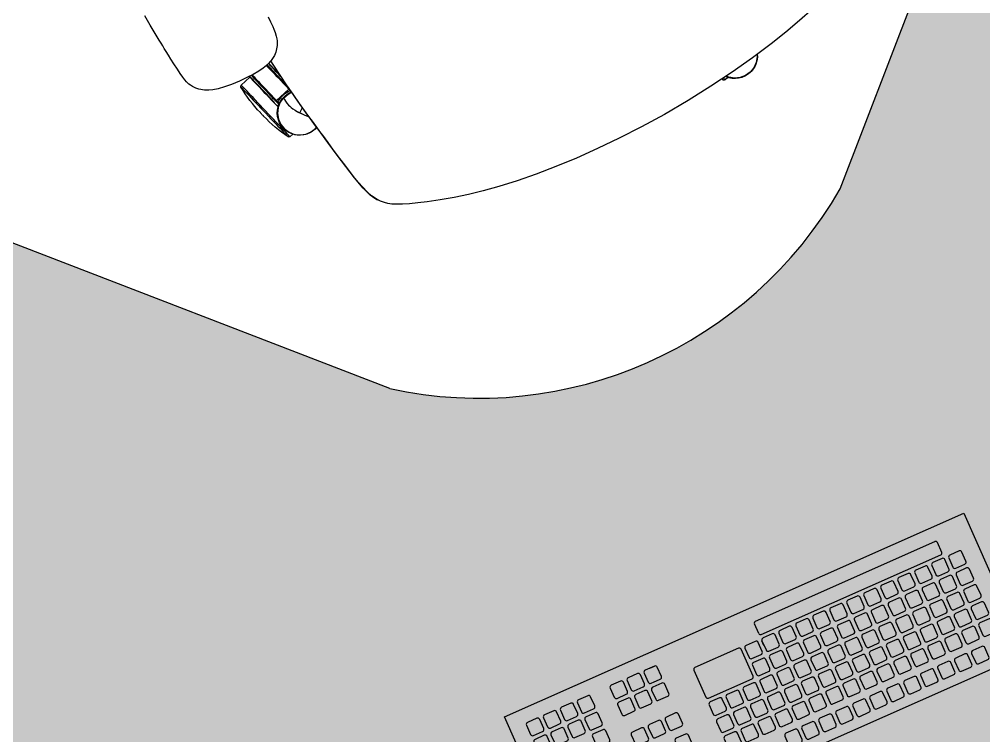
# Model space of a CAD drawing. Extents: x -15 to 8521, y -5327 to 1905.
# Drawn here: x 4550.6 to 4633.7, y 916 to 977.7 of the extents above; entities that cross this region are included whole.
import ezdxf

# ---------------------------------------------------------------- set-up
doc = ezdxf.new("R2010")
doc.units = 0
for name, color, linetype in [('AR-EQP', 1, 'Continuous'), ('AR-ESQ', 2, 'Continuous'), ('AR-MOB', 2, 'Continuous'), ('AR-PAR-ALV', 5, 'Continuous')]:
    doc.layers.add(name, color=color, linetype=linetype)
doc.layers.add('AR-HTC-MOB', color=253, linetype='Continuous', plot=False)

# ---------------------------------------------------------------- blocks, each defined once
blk = doc.blocks.new('COMPUTADOR')
at = {"color": 253}
for p, q in [((0.47119, 0.60442), (0.47424, 0.60136)), ((0.4624, 0.59563), (0.46545, 0.59257)), ((0.48326, 0.56837), (0.46521, 0.55032)), ((0.51464, 0.53925), (0.48552, 0.56837)), ((0.46521, 0.54806), (0.49433, 0.51894)), ((0.49659, 0.51894), (0.51464, 0.53699)), ((0.5327, 0.52759), (0.53922, 0.53412)), ((0.54149, 0.53412), (0.66115, 0.41445)), ((0.5327, 0.52533), (0.65236, 0.40566)), ((0.52482, 0.51971), (0.52787, 0.52277)), ((0.65463, 0.40566), (0.66115, 0.41219)), ((0.64675, 0.39778), (0.6498, 0.40084))]:
    blk.add_line(p, q, dxfattribs=at)
at = {"color": 1}
blk.add_lwpolyline([(0.38694, 0.70609), (0.69304, 0.39999), (0.59932, 0.30627), (0.29322, 0.61237)], close=True, dxfattribs=at)
at = {"color": 253}
for points in [[(0.38971, 0.67095), (0.39583, 0.67706, 0.414214), (0.39583, 0.67974), (0.38971, 0.68585, 0.414214), (0.38703, 0.68585), (0.38092, 0.67974, 0.414214), (0.38092, 0.67706), (0.38704, 0.67095, 0.414214)], [(0.3784, 0.65964), (0.38451, 0.66575, 0.414214), (0.38451, 0.66842), (0.3784, 0.67454, 0.414214), (0.37572, 0.67454), (0.36961, 0.66843, 0.414214), (0.36961, 0.66575), (0.37572, 0.65964, 0.414214)], [(0.40103, 0.65964), (0.40714, 0.66575, 0.414214), (0.40714, 0.66842), (0.40102, 0.67454, 0.414214), (0.39835, 0.67454), (0.39224, 0.66843, 0.414214), (0.39224, 0.66575), (0.39835, 0.65964, 0.414214)], [(0.38971, 0.64832), (0.39583, 0.65443, 0.414214), (0.39583, 0.65711), (0.38971, 0.66323, 0.414214), (0.38703, 0.66323), (0.38092, 0.65711, 0.414214), (0.38092, 0.65444), (0.38704, 0.64832, 0.414214)], [(0.41234, 0.64832), (0.41845, 0.65443, 0.414214), (0.41845, 0.65711), (0.41234, 0.66323, 0.414214), (0.40966, 0.66323), (0.40355, 0.65711, 0.414214), (0.40355, 0.65444), (0.40966, 0.64832, 0.414214)], [(0.40103, 0.63701), (0.40714, 0.64312, 0.414214), (0.40714, 0.6458), (0.40102, 0.65191, 0.414214), (0.39835, 0.65191), (0.39224, 0.6458, 0.414214), (0.39224, 0.64312), (0.39835, 0.63701, 0.414214)], [(0.42366, 0.63701), (0.42977, 0.64312, 0.414214), (0.42977, 0.6458), (0.42365, 0.65191, 0.414214), (0.42097, 0.65191), (0.41486, 0.6458, 0.414214), (0.41486, 0.64312), (0.42098, 0.63701, 0.414214)], [(0.41234, 0.62569), (0.41845, 0.63181, 0.414214), (0.41845, 0.63448), (0.41234, 0.6406, 0.414214), (0.40966, 0.6406), (0.40355, 0.63449, 0.414214), (0.40355, 0.63181), (0.40966, 0.62569, 0.414214)], [(0.40103, 0.61438), (0.40714, 0.62049, 0.414214), (0.40714, 0.62317), (0.40102, 0.62929, 0.414214), (0.39835, 0.62929), (0.39224, 0.62317, 0.414214), (0.39224, 0.6205), (0.39835, 0.61438, 0.414214)], [(0.4455, 0.6152), (0.45162, 0.62131, 0.414214), (0.45162, 0.62399), (0.4455, 0.6301, 0.414214), (0.44282, 0.6301), (0.43671, 0.62399, 0.414214), (0.43671, 0.62131), (0.44283, 0.6152, 0.414214)], [(0.43419, 0.60388), (0.4403, 0.61, 0.414214), (0.4403, 0.61267), (0.43419, 0.61879, 0.414214), (0.43151, 0.61879), (0.4254, 0.61268, 0.414214), (0.4254, 0.61), (0.43151, 0.60388, 0.414214)], [(0.45682, 0.60388), (0.46293, 0.61, 0.414214), (0.46293, 0.61267), (0.45681, 0.61879, 0.414214), (0.45414, 0.61879), (0.44803, 0.61268, 0.414214), (0.44803, 0.61), (0.45414, 0.60388, 0.414214)], [(0.4455, 0.59257), (0.45162, 0.59868, 0.414214), (0.45162, 0.60136), (0.4455, 0.60748, 0.414214), (0.44282, 0.60748), (0.43671, 0.60136, 0.414214), (0.43671, 0.59869), (0.44283, 0.59257, 0.414214)], [(0.46813, 0.59257), (0.47424, 0.59868, 0.414214), (0.47424, 0.60136), (0.46813, 0.60748, 0.414214), (0.46545, 0.60748), (0.45934, 0.60136, 0.414214), (0.45934, 0.59869), (0.46545, 0.59257, 0.414214)], [(0.41441, 0.5837), (0.42052, 0.58981, 0.414214), (0.42052, 0.59249), (0.4144, 0.5986, 0.414214), (0.41173, 0.5986), (0.40561, 0.59249, 0.414214), (0.40561, 0.58981), (0.41173, 0.5837, 0.414214)], [(0.45682, 0.58126), (0.46293, 0.58737, 0.414214), (0.46293, 0.59005), (0.45681, 0.59616, 0.414214), (0.45414, 0.59616), (0.44803, 0.59005, 0.414214), (0.44803, 0.58737), (0.45414, 0.58126, 0.414214)], [(0.42572, 0.57238), (0.43183, 0.5785, 0.414214), (0.43183, 0.58117), (0.42572, 0.58729, 0.414214), (0.42304, 0.58729), (0.41693, 0.58118, 0.414214), (0.41693, 0.5785), (0.42304, 0.57238, 0.414214)], [(0.43703, 0.56107), (0.44315, 0.56718, 0.414214), (0.44315, 0.56986), (0.43703, 0.57597, 0.414214), (0.43435, 0.57597), (0.42824, 0.56986, 0.414214), (0.42824, 0.56718), (0.43436, 0.56107, 0.414214)], [(0.42312, 0.54655), (0.42923, 0.55267, 0.414214), (0.42923, 0.55534), (0.42311, 0.56146, 0.414214), (0.42044, 0.56146), (0.41432, 0.55535, 0.414214), (0.41432, 0.55267), (0.42044, 0.54655, 0.414214)], [(0.46267, 0.53049), (0.46879, 0.53661, 0.414214), (0.46879, 0.53928), (0.46267, 0.5454, 0.414214), (0.45999, 0.5454), (0.45388, 0.53929, 0.414214), (0.45388, 0.53661), (0.46, 0.53049, 0.414214)], [(0.45136, 0.51918), (0.45747, 0.52529, 0.414214), (0.45747, 0.52797), (0.45136, 0.53408, 0.414214), (0.44868, 0.53408), (0.44257, 0.52797, 0.414214), (0.44257, 0.5253), (0.44868, 0.51918, 0.414214)], [(0.47399, 0.51918), (0.4801, 0.52529, 0.414214), (0.4801, 0.52797), (0.47398, 0.53408, 0.414214), (0.47131, 0.53408), (0.46519, 0.52797, 0.414214), (0.46519, 0.5253), (0.47131, 0.51918, 0.414214)], [(0.51924, 0.51918), (0.52535, 0.52529, 0.414214), (0.52535, 0.52797), (0.51924, 0.53408, 0.414214), (0.51656, 0.53408), (0.51045, 0.52797, 0.414214), (0.51045, 0.5253), (0.51656, 0.51918, 0.414214)], [(0.44005, 0.50787), (0.44616, 0.51398, 0.414214), (0.44616, 0.51665), (0.44004, 0.52277, 0.414214), (0.43737, 0.52277), (0.43125, 0.51666, 0.414214), (0.43125, 0.51398), (0.43737, 0.50787, 0.414214)], [(0.46267, 0.50787), (0.46879, 0.51398, 0.414214), (0.46879, 0.51665), (0.46267, 0.52277, 0.414214), (0.45999, 0.52277), (0.45388, 0.51666, 0.414214), (0.45388, 0.51398), (0.46, 0.50787, 0.414214)], [(0.4853, 0.50787), (0.49141, 0.51398, 0.414214), (0.49141, 0.51665), (0.4853, 0.52277, 0.414214), (0.48262, 0.52277), (0.47651, 0.51666, 0.414214), (0.47651, 0.51398), (0.48262, 0.50787, 0.414214)], [(0.50793, 0.50787), (0.51404, 0.51398, 0.414214), (0.51404, 0.51665), (0.50792, 0.52277, 0.414214), (0.50525, 0.52277), (0.49914, 0.51666, 0.414214), (0.49914, 0.51398), (0.50525, 0.50787, 0.414214)], [(0.53056, 0.50787), (0.53667, 0.51398, 0.414214), (0.53667, 0.51665), (0.53055, 0.52277, 0.414214), (0.52787, 0.52277), (0.52176, 0.51666, 0.414214), (0.52176, 0.51398), (0.52788, 0.50787, 0.414214)], [(0.45136, 0.49655), (0.45747, 0.50266, 0.414214), (0.45747, 0.50534), (0.45136, 0.51146, 0.414214), (0.44868, 0.51146), (0.44257, 0.50534, 0.414214), (0.44257, 0.50267), (0.44868, 0.49655, 0.414214)], [(0.47399, 0.49655), (0.4801, 0.50266, 0.414214), (0.4801, 0.50534), (0.47398, 0.51146, 0.414214), (0.47131, 0.51146), (0.46519, 0.50534, 0.414214), (0.46519, 0.50267), (0.47131, 0.49655, 0.414214)], [(0.49661, 0.49655), (0.50273, 0.50266, 0.414214), (0.50273, 0.50534), (0.49661, 0.51146, 0.414214), (0.49393, 0.51146), (0.48782, 0.50534, 0.414214), (0.48782, 0.50267), (0.49394, 0.49655, 0.414214)], [(0.51924, 0.49655), (0.52535, 0.50266, 0.414214), (0.52535, 0.50534), (0.51924, 0.51146, 0.414214), (0.51656, 0.51146), (0.51045, 0.50534, 0.414214), (0.51045, 0.50267), (0.51656, 0.49655, 0.414214)], [(0.54187, 0.49655), (0.54798, 0.50266, 0.414214), (0.54798, 0.50534), (0.54187, 0.51146, 0.414214), (0.53919, 0.51146), (0.53308, 0.50534, 0.414214), (0.53308, 0.50267), (0.53919, 0.49655, 0.414214)], [(0.46267, 0.48524), (0.46879, 0.49135, 0.414214), (0.46879, 0.49403), (0.46267, 0.50014, 0.414214), (0.45999, 0.50014), (0.45388, 0.49403, 0.414214), (0.45388, 0.49135), (0.46, 0.48524, 0.414214)], [(0.4853, 0.48524), (0.49141, 0.49135, 0.414214), (0.49141, 0.49403), (0.4853, 0.50014, 0.414214), (0.48262, 0.50014), (0.47651, 0.49403, 0.414214), (0.47651, 0.49135), (0.48262, 0.48524, 0.414214)], [(0.50793, 0.48524), (0.51404, 0.49135, 0.414214), (0.51404, 0.49403), (0.50792, 0.50014, 0.414214), (0.50525, 0.50014), (0.49914, 0.49403, 0.414214), (0.49914, 0.49135), (0.50525, 0.48524, 0.414214)], [(0.53056, 0.48524), (0.53667, 0.49135, 0.414214), (0.53667, 0.49403), (0.53055, 0.50014, 0.414214), (0.52787, 0.50014), (0.52176, 0.49403, 0.414214), (0.52176, 0.49135), (0.52788, 0.48524, 0.414214)], [(0.55318, 0.48524), (0.55929, 0.49135, 0.414214), (0.55929, 0.49403), (0.55318, 0.50014, 0.414214), (0.5505, 0.50014), (0.54439, 0.49403, 0.414214), (0.54439, 0.49135), (0.55051, 0.48524, 0.414214)], [(0.47399, 0.47392), (0.4801, 0.48004, 0.414214), (0.4801, 0.48271), (0.47398, 0.48883, 0.414214), (0.47131, 0.48883), (0.46519, 0.48272, 0.414214), (0.46519, 0.48004), (0.47131, 0.47392, 0.414214)], [(0.49661, 0.47392), (0.50273, 0.48004, 0.414214), (0.50273, 0.48271), (0.49661, 0.48883, 0.414214), (0.49393, 0.48883), (0.48782, 0.48272, 0.414214), (0.48782, 0.48004), (0.49394, 0.47392, 0.414214)], [(0.51924, 0.47392), (0.52535, 0.48004, 0.414214), (0.52535, 0.48271), (0.51924, 0.48883, 0.414214), (0.51656, 0.48883), (0.51045, 0.48272, 0.414214), (0.51045, 0.48004), (0.51656, 0.47392, 0.414214)], [(0.54187, 0.47392), (0.54798, 0.48004, 0.414214), (0.54798, 0.48271), (0.54187, 0.48883, 0.414214), (0.53919, 0.48883), (0.53308, 0.48272, 0.414214), (0.53308, 0.48004), (0.53919, 0.47392, 0.414214)], [(0.5645, 0.47392), (0.57061, 0.48004, 0.414214), (0.57061, 0.48271), (0.56449, 0.48883, 0.414214), (0.56182, 0.48883), (0.5557, 0.48272, 0.414214), (0.5557, 0.48004), (0.56182, 0.47392, 0.414214)], [(0.46098, 0.45987), (0.46709, 0.46598, 0.414214), (0.46709, 0.46866), (0.46098, 0.47478, 0.414214), (0.4583, 0.47478), (0.45219, 0.46866, 0.414214), (0.45219, 0.46599), (0.4583, 0.45987, 0.414214)], [(0.4853, 0.46261), (0.49141, 0.46872, 0.414214), (0.49141, 0.4714), (0.4853, 0.47752, 0.414214), (0.48262, 0.47752), (0.47651, 0.4714, 0.414214), (0.47651, 0.46873), (0.48262, 0.46261, 0.414214)], [(0.50793, 0.46261), (0.51404, 0.46872, 0.414214), (0.51404, 0.4714), (0.50792, 0.47752, 0.414214), (0.50525, 0.47752), (0.49914, 0.4714, 0.414214), (0.49914, 0.46873), (0.50525, 0.46261, 0.414214)], [(0.53056, 0.46261), (0.53667, 0.46872, 0.414214), (0.53667, 0.4714), (0.53055, 0.47752, 0.414214), (0.52787, 0.47752), (0.52176, 0.4714, 0.414214), (0.52176, 0.46873), (0.52788, 0.46261, 0.414214)], [(0.55318, 0.46261), (0.55929, 0.46872, 0.414214), (0.55929, 0.4714), (0.55318, 0.47752, 0.414214), (0.5505, 0.47752), (0.54439, 0.4714, 0.414214), (0.54439, 0.46873), (0.55051, 0.46261, 0.414214)], [(0.57581, 0.46261), (0.58192, 0.46872, 0.414214), (0.58192, 0.4714), (0.57581, 0.47752, 0.414214), (0.57313, 0.47752), (0.56702, 0.4714, 0.414214), (0.56702, 0.46873), (0.57313, 0.46261, 0.414214)], [(0.49661, 0.4513), (0.50273, 0.45741, 0.414214), (0.50273, 0.46009), (0.49661, 0.4662, 0.414214), (0.49393, 0.4662), (0.48782, 0.46009, 0.414214), (0.48782, 0.45741), (0.49394, 0.4513, 0.414214)], [(0.51924, 0.4513), (0.52535, 0.45741, 0.414214), (0.52535, 0.46009), (0.51924, 0.4662, 0.414214), (0.51656, 0.4662), (0.51045, 0.46009, 0.414214), (0.51045, 0.45741), (0.51656, 0.4513, 0.414214)], [(0.54187, 0.4513), (0.54798, 0.45741, 0.414214), (0.54798, 0.46009), (0.54187, 0.4662, 0.414214), (0.53919, 0.4662), (0.53308, 0.46009, 0.414214), (0.53308, 0.45741), (0.53919, 0.4513, 0.414214)], [(0.5645, 0.4513), (0.57061, 0.45741, 0.414214), (0.57061, 0.46009), (0.56449, 0.4662, 0.414214), (0.56182, 0.4662), (0.5557, 0.46009, 0.414214), (0.5557, 0.45741), (0.56182, 0.4513, 0.414214)], [(0.58712, 0.4513), (0.59324, 0.45741, 0.414214), (0.59324, 0.46009), (0.58712, 0.4662, 0.414214), (0.58444, 0.4662), (0.57833, 0.46009, 0.414214), (0.57833, 0.45741), (0.58445, 0.4513, 0.414214)], [(0.47229, 0.44856), (0.47841, 0.45467, 0.414214), (0.47841, 0.45735), (0.47229, 0.46346, 0.414214), (0.46961, 0.46346), (0.4635, 0.45735, 0.414214), (0.4635, 0.45467), (0.46962, 0.44856, 0.414214)], [(0.48361, 0.43725), (0.48972, 0.44336, 0.414214), (0.48972, 0.44603), (0.48361, 0.45215, 0.414214), (0.48093, 0.45215), (0.47482, 0.44604, 0.414214), (0.47482, 0.44336), (0.48093, 0.43725, 0.414214)], [(0.50793, 0.43998), (0.51404, 0.4461, 0.414214), (0.51404, 0.44877), (0.50792, 0.45489, 0.414214), (0.50525, 0.45489), (0.49914, 0.44878, 0.414214), (0.49914, 0.4461), (0.50525, 0.43998, 0.414214)], [(0.53056, 0.43998), (0.53667, 0.4461, 0.414214), (0.53667, 0.44877), (0.53055, 0.45489, 0.414214), (0.52787, 0.45489), (0.52176, 0.44878, 0.414214), (0.52176, 0.4461), (0.52788, 0.43998, 0.414214)], [(0.55318, 0.43998), (0.55929, 0.4461, 0.414214), (0.55929, 0.44877), (0.55318, 0.45489, 0.414214), (0.5505, 0.45489), (0.54439, 0.44878, 0.414214), (0.54439, 0.4461), (0.55051, 0.43998, 0.414214)], [(0.57581, 0.43998), (0.58192, 0.4461, 0.414214), (0.58192, 0.44877), (0.57581, 0.45489, 0.414214), (0.57313, 0.45489), (0.56702, 0.44878, 0.414214), (0.56702, 0.4461), (0.57313, 0.43998, 0.414214)], [(0.59844, 0.43998), (0.60455, 0.4461, 0.414214), (0.60455, 0.44877), (0.59843, 0.45489, 0.414214), (0.59576, 0.45489), (0.58965, 0.44878, 0.414214), (0.58965, 0.4461), (0.59576, 0.43998, 0.414214)], [(0.49492, 0.42593), (0.50103, 0.43204, 0.414214), (0.50103, 0.43472), (0.49492, 0.44084, 0.414214), (0.49224, 0.44084), (0.48613, 0.43472, 0.414214), (0.48613, 0.43205), (0.49225, 0.42593, 0.414214)], [(0.51924, 0.42867), (0.52535, 0.43478, 0.414214), (0.52535, 0.43746), (0.51924, 0.44357, 0.414214), (0.51656, 0.44357), (0.51045, 0.43746, 0.414214), (0.51045, 0.43479), (0.51656, 0.42867, 0.414214)], [(0.54187, 0.42867), (0.54798, 0.43478, 0.414214), (0.54798, 0.43746), (0.54187, 0.44357, 0.414214), (0.53919, 0.44357), (0.53308, 0.43746, 0.414214), (0.53308, 0.43479), (0.53919, 0.42867, 0.414214)], [(0.5645, 0.42867), (0.57061, 0.43478, 0.414214), (0.57061, 0.43746), (0.56449, 0.44357, 0.414214), (0.56182, 0.44357), (0.5557, 0.43746, 0.414214), (0.5557, 0.43479), (0.56182, 0.42867, 0.414214)], [(0.58712, 0.42867), (0.59324, 0.43478, 0.414214), (0.59324, 0.43746), (0.58712, 0.44357, 0.414214), (0.58444, 0.44357), (0.57833, 0.43746, 0.414214), (0.57833, 0.43479), (0.58445, 0.42867, 0.414214)], [(0.60975, 0.42867), (0.61586, 0.43478, 0.414214), (0.61586, 0.43746), (0.60975, 0.44357, 0.414214), (0.60707, 0.44357), (0.60096, 0.43746, 0.414214), (0.60096, 0.43479), (0.60707, 0.42867, 0.414214)], [(0.53056, 0.41736), (0.53667, 0.42347, 0.414214), (0.53667, 0.42615), (0.53055, 0.43226, 0.414214), (0.52787, 0.43226), (0.52176, 0.42615, 0.414214), (0.52176, 0.42347), (0.52788, 0.41736, 0.414214)], [(0.55318, 0.41736), (0.55929, 0.42347, 0.414214), (0.55929, 0.42615), (0.55318, 0.43226, 0.414214), (0.5505, 0.43226), (0.54439, 0.42615, 0.414214), (0.54439, 0.42347), (0.55051, 0.41736, 0.414214)], [(0.57581, 0.41736), (0.58192, 0.42347, 0.414214), (0.58192, 0.42615), (0.57581, 0.43226, 0.414214), (0.57313, 0.43226), (0.56702, 0.42615, 0.414214), (0.56702, 0.42347), (0.57313, 0.41736, 0.414214)], [(0.59844, 0.41736), (0.60455, 0.42347, 0.414214), (0.60455, 0.42615), (0.59843, 0.43226, 0.414214), (0.59576, 0.43226), (0.58965, 0.42615, 0.414214), (0.58965, 0.42347), (0.59576, 0.41736, 0.414214)], [(0.62106, 0.41736), (0.62718, 0.42347, 0.414214), (0.62718, 0.42615), (0.62106, 0.43226, 0.414214), (0.61838, 0.43226), (0.61227, 0.42615, 0.414214), (0.61227, 0.42347), (0.61839, 0.41736, 0.414214)], [(0.50624, 0.41462), (0.51235, 0.42073, 0.414214), (0.51235, 0.42341), (0.50623, 0.42952, 0.414214), (0.50356, 0.42952), (0.49744, 0.42341, 0.414214), (0.49744, 0.42073), (0.50356, 0.41462, 0.414214)], [(0.51755, 0.4033), (0.52366, 0.40942, 0.414214), (0.52366, 0.41209), (0.51755, 0.41821, 0.414214), (0.51487, 0.41821), (0.50876, 0.4121, 0.414214), (0.50876, 0.40942), (0.51487, 0.4033, 0.414214)], [(0.54187, 0.40604), (0.54798, 0.41215, 0.414214), (0.54798, 0.41483), (0.54187, 0.42095, 0.414214), (0.53919, 0.42095), (0.53308, 0.41483, 0.414214), (0.53308, 0.41216), (0.53919, 0.40604, 0.414214)], [(0.5645, 0.40604), (0.57061, 0.41215, 0.414214), (0.57061, 0.41483), (0.56449, 0.42095, 0.414214), (0.56182, 0.42095), (0.5557, 0.41483, 0.414214), (0.5557, 0.41216), (0.56182, 0.40604, 0.414214)], [(0.58712, 0.40604), (0.59324, 0.41215, 0.414214), (0.59324, 0.41483), (0.58712, 0.42095, 0.414214), (0.58444, 0.42095), (0.57833, 0.41483, 0.414214), (0.57833, 0.41216), (0.58445, 0.40604, 0.414214)], [(0.60975, 0.40604), (0.61586, 0.41215, 0.414214), (0.61586, 0.41483), (0.60975, 0.42095, 0.414214), (0.60707, 0.42095), (0.60096, 0.41483, 0.414214), (0.60096, 0.41216), (0.60707, 0.40604, 0.414214)], [(0.63238, 0.40604), (0.63849, 0.41215, 0.414214), (0.63849, 0.41483), (0.63238, 0.42095, 0.414214), (0.6297, 0.42095), (0.62359, 0.41483, 0.414214), (0.62359, 0.41216), (0.6297, 0.40604, 0.414214)], [(0.52886, 0.39199), (0.53498, 0.3981, 0.414214), (0.53498, 0.40078), (0.52886, 0.40689, 0.414214), (0.52618, 0.40689), (0.52007, 0.40078, 0.414214), (0.52007, 0.39811), (0.52619, 0.39199, 0.414214)], [(0.55318, 0.39473), (0.55929, 0.40084, 0.414214), (0.55929, 0.40352), (0.55318, 0.40963, 0.414214), (0.5505, 0.40963), (0.54439, 0.40352, 0.414214), (0.54439, 0.40084), (0.55051, 0.39473, 0.414214)], [(0.57581, 0.39473), (0.58192, 0.40084, 0.414214), (0.58192, 0.40352), (0.57581, 0.40963, 0.414214), (0.57313, 0.40963), (0.56702, 0.40352, 0.414214), (0.56702, 0.40084), (0.57313, 0.39473, 0.414214)], [(0.59844, 0.39473), (0.60455, 0.40084, 0.414214), (0.60455, 0.40352), (0.59843, 0.40963, 0.414214), (0.59576, 0.40963), (0.58965, 0.40352, 0.414214), (0.58965, 0.40084), (0.59576, 0.39473, 0.414214)], [(0.62106, 0.39473), (0.62718, 0.40084, 0.414214), (0.62718, 0.40352), (0.62106, 0.40963, 0.414214), (0.61838, 0.40963), (0.61227, 0.40352, 0.414214), (0.61227, 0.40084), (0.61839, 0.39473, 0.414214)], [(0.64369, 0.39473), (0.6498, 0.40084, 0.414214), (0.6498, 0.40352), (0.64369, 0.40963, 0.414214), (0.64101, 0.40963), (0.6349, 0.40352, 0.414214), (0.6349, 0.40084), (0.64102, 0.39473, 0.414214)], [(0.5645, 0.38342), (0.57061, 0.38953, 0.414214), (0.57061, 0.3922), (0.56449, 0.39832, 0.414214), (0.56182, 0.39832), (0.5557, 0.39221, 0.414214), (0.5557, 0.38953), (0.56182, 0.38342, 0.414214)], [(0.58712, 0.38342), (0.59324, 0.38953, 0.414214), (0.59324, 0.3922), (0.58712, 0.39832, 0.414214), (0.58444, 0.39832), (0.57833, 0.39221, 0.414214), (0.57833, 0.38953), (0.58445, 0.38342, 0.414214)], [(0.60975, 0.38342), (0.61586, 0.38953, 0.414214), (0.61586, 0.3922), (0.60975, 0.39832, 0.414214), (0.60707, 0.39832), (0.60096, 0.39221, 0.414214), (0.60096, 0.38953), (0.60707, 0.38342, 0.414214)], [(0.63238, 0.38342), (0.63849, 0.38953, 0.414214), (0.63849, 0.3922), (0.63238, 0.39832, 0.414214), (0.6297, 0.39832), (0.62359, 0.39221, 0.414214), (0.62359, 0.38953), (0.6297, 0.38342, 0.414214)], [(0.65501, 0.38342), (0.66112, 0.38953, 0.414214), (0.66112, 0.3922), (0.655, 0.39832, 0.414214), (0.65233, 0.39832), (0.64621, 0.39221, 0.414214), (0.64621, 0.38953), (0.65233, 0.38342, 0.414214)], [(0.54018, 0.38068), (0.54629, 0.38679, 0.414214), (0.54629, 0.38947), (0.54017, 0.39558, 0.414214), (0.5375, 0.39558), (0.53138, 0.38947, 0.414214), (0.53138, 0.38679), (0.5375, 0.38068, 0.414214)], [(0.55149, 0.36936), (0.5576, 0.37547, 0.414214), (0.5576, 0.37815), (0.55149, 0.38427, 0.414214), (0.54881, 0.38427), (0.5427, 0.37816, 0.414214), (0.5427, 0.37548), (0.54881, 0.36936, 0.414214)], [(0.57581, 0.3721), (0.58192, 0.37821, 0.414214), (0.58192, 0.38089), (0.57581, 0.38701, 0.414214), (0.57313, 0.38701), (0.56702, 0.38089, 0.414214), (0.56702, 0.37822), (0.57313, 0.3721, 0.414214)], [(0.59844, 0.3721), (0.60455, 0.37821, 0.414214), (0.60455, 0.38089), (0.59843, 0.38701, 0.414214), (0.59576, 0.38701), (0.58965, 0.38089, 0.414214), (0.58965, 0.37822), (0.59576, 0.3721, 0.414214)], [(0.62106, 0.3721), (0.62718, 0.37821, 0.414214), (0.62718, 0.38089), (0.62106, 0.38701, 0.414214), (0.61838, 0.38701), (0.61227, 0.38089, 0.414214), (0.61227, 0.37822), (0.61839, 0.3721, 0.414214)], [(0.64369, 0.3721), (0.6498, 0.37821, 0.414214), (0.6498, 0.38089), (0.64369, 0.38701, 0.414214), (0.64101, 0.38701), (0.6349, 0.38089, 0.414214), (0.6349, 0.37822), (0.64102, 0.3721, 0.414214)], [(0.58712, 0.36079), (0.59324, 0.3669, 0.414214), (0.59324, 0.36958), (0.58712, 0.37569, 0.414214), (0.58444, 0.37569), (0.57833, 0.36958, 0.414214), (0.57833, 0.3669), (0.58445, 0.36079, 0.414214)], [(0.60975, 0.36079), (0.61586, 0.3669, 0.414214), (0.61586, 0.36958), (0.60975, 0.37569, 0.414214), (0.60707, 0.37569), (0.60096, 0.36958, 0.414214), (0.60096, 0.3669), (0.60707, 0.36079, 0.414214)], [(0.63238, 0.36079), (0.63849, 0.3669, 0.414214), (0.63849, 0.36958), (0.63238, 0.37569, 0.414214), (0.6297, 0.37569), (0.62359, 0.36958, 0.414214), (0.62359, 0.3669), (0.6297, 0.36079, 0.414214)], [(0.5628, 0.35805), (0.56892, 0.36416, 0.414214), (0.56892, 0.36684), (0.5628, 0.37295, 0.414214), (0.56012, 0.37295), (0.55401, 0.36684, 0.414214), (0.55401, 0.36416), (0.56013, 0.35805, 0.414214)], [(0.57412, 0.34674), (0.58023, 0.35285, 0.414214), (0.58023, 0.35552), (0.57411, 0.36164, 0.414214), (0.57144, 0.36164), (0.56533, 0.35553, 0.414214), (0.56533, 0.35285), (0.57144, 0.34674, 0.414214)], [(0.59844, 0.34947), (0.60455, 0.35559, 0.414214), (0.60455, 0.35826), (0.59843, 0.36438, 0.414214), (0.59576, 0.36438), (0.58965, 0.35827, 0.414214), (0.58965, 0.35559), (0.59576, 0.34947, 0.414214)], [(0.62106, 0.34947), (0.62718, 0.35559, 0.414214), (0.62718, 0.35826), (0.62106, 0.36438, 0.414214), (0.61838, 0.36438), (0.61227, 0.35827, 0.414214), (0.61227, 0.35559), (0.61839, 0.34947, 0.414214)], [(0.58543, 0.33542), (0.59154, 0.34153, 0.414214), (0.59154, 0.34421), (0.58543, 0.35033, 0.414214), (0.58275, 0.35033), (0.57664, 0.34421, 0.414214), (0.57664, 0.34154), (0.58276, 0.33542, 0.414214)], [(0.60975, 0.33816), (0.61586, 0.34427, 0.414214), (0.61586, 0.34695), (0.60975, 0.35306, 0.414214), (0.60707, 0.35306), (0.60096, 0.34695, 0.414214), (0.60096, 0.34428), (0.60707, 0.33816, 0.414214)]]:
    blk.add_lwpolyline(points, format="xyb", close=True, dxfattribs=at)
for centre, start, end in [((0.48439, 0.56724), 45, 135), ((0.46634, 0.54919), 135, 225), ((0.5135, 0.53812), 315, 45), ((0.54035, 0.53299), 45, 135), ((0.53383, 0.52646), 135, 225), ((0.49546, 0.52007), 225, 315), ((0.66002, 0.41332), 315, 45), ((0.65349, 0.40679), 225, 315)]:
    blk.add_arc(centre, 0.0016, start, end, dxfattribs=at)
blk = doc.blocks.new('CAD-GIR-TELA')
at = {"color": 1, "linetype": 'Continuous'}
for p, q in [((0.30685, -0.10016), (0.29698, -0.0977)), ((0.27281, -0.12318), (0.27237, -0.12495)), ((0.27281, -0.12318), (0.28692, -0.12669)), ((0.29015, -0.12357), (0.28859, -0.12318)), ((0.2802, -0.12743), (0.28031, -0.12808)), ((0.28648, -0.12846), (0.28692, -0.12669)), ((0.28676, -0.13053), (0.28712, -0.13089)), ((0.28683, -0.1306), (0.28831, -0.13097)), ((0.28767, -0.12688), (0.28698, -0.12965)), ((0.26824, -0.16205), (0.26929, -0.15234)), ((0.28896, -0.15869), (0.2921, -0.15947)), ((-0.0615, -0.30046), (-0.05836, -0.30121))]:
    blk.add_line(p, q, dxfattribs=at)
at = {"color": 1, "linetype": 'Continuous', "flags": 128}
for points in [[(0.30626, -0.09638), (0.31371, -0.09551), (0.32014, -0.09445), (0.32559, -0.09314), (0.32997, -0.09167), (0.33318, -0.09024), (0.33518, -0.08914), (0.33652, -0.0883), (0.33781, -0.08738), (0.33906, -0.08638), (0.3403, -0.08524), (0.34209, -0.08326), (0.34397, -0.08054), (0.34499, -0.07862), (0.34563, -0.07711), (0.34601, -0.07602), (0.34647, -0.07441), (0.34692, -0.07218), (0.34731, -0.06935), (0.3477, -0.06552), (0.34803, -0.06124), (0.34835, -0.05577), (0.34857, -0.05088), (0.34874, -0.04674), (0.34889, -0.04303), (0.349, -0.04001), (0.34909, -0.03752), (0.34919, -0.03482), (0.34929, -0.03183), (0.3495, -0.02484), (0.3497, -0.01665), (0.34983, -0.00726)], [(0.2578, -0.06025), (0.25805, -0.06521), (0.25836, -0.06951), (0.25864, -0.07208), (0.2591, -0.075), (0.25987, -0.07837), (0.26058, -0.08059), (0.26113, -0.08197), (0.26147, -0.08274), (0.26206, -0.08387), (0.26316, -0.08565), (0.26487, -0.08791), (0.26705, -0.09015), (0.26947, -0.09202), (0.27199, -0.09345), (0.27406, -0.09436), (0.27556, -0.0949), (0.27685, -0.09532), (0.2795, -0.09601), (0.28319, -0.09667), (0.2878, -0.09709), (0.2932, -0.09718), (0.29934, -0.09695), (0.30626, -0.09638)], [(-0.15388, -0.28514), (-0.13936, -0.28827), (-0.12415, -0.2911), (-0.10819, -0.29364), (-0.08809, -0.29626), (-0.06701, -0.29837), (-0.04498, -0.29996), (-0.02204, -0.30099), (0.00179, -0.30144)], [(0.25311, -0.24378), (0.25632, -0.23764), (0.25895, -0.22913), (0.2611, -0.2175), (0.26287, -0.20554), (0.26448, -0.19337), (0.26614, -0.17986), (0.26735, -0.16951), (0.2682, -0.16239), (0.269, -0.15542), (0.26978, -0.14829), (0.2708, -0.13851), (0.27177, -0.12879), (0.27265, -0.11904), (0.27345, -0.1092), (0.2741, -0.09933), (0.27427, -0.09443)], [(0.27241, -0.1216), (0.27285, -0.11981), (0.27364, -0.11667), (0.2744, -0.1136), (0.27513, -0.11065), (0.27583, -0.10784), (0.27648, -0.10523), (0.27708, -0.10282), (0.27762, -0.10066), (0.27809, -0.09878), (0.27848, -0.09719), (0.2788, -0.09591), (0.27886, -0.09569)], [(0.2796, -0.0959), (0.2794, -0.09671), (0.27899, -0.09834), (0.27851, -0.10027), (0.27796, -0.10249), (0.27735, -0.10495), (0.27668, -0.10764), (0.27596, -0.11051), (0.27521, -0.11354), (0.27443, -0.11669), (0.27362, -0.11992), (0.27281, -0.12318)], [(0.27726, -0.09542), (0.27717, -0.09579), (0.27681, -0.09725), (0.27637, -0.09901), (0.27586, -0.10106), (0.27528, -0.10338), (0.27465, -0.10592), (0.27397, -0.10867), (0.27334, -0.1112)], [(0.27352, -0.10888), (0.27393, -0.10723), (0.27459, -0.10457), (0.2752, -0.10212), (0.27575, -0.09991), (0.27623, -0.09797), (0.27664, -0.09631), (0.27689, -0.0953)], [(0.27411, -0.09888), (0.2743, -0.09522), (0.27431, -0.09445)], [(0.28692, -0.12669), (0.28774, -0.12343), (0.28854, -0.1202), (0.28932, -0.11705), (0.29007, -0.11402), (0.29079, -0.11115), (0.29146, -0.10846), (0.29207, -0.106), (0.29262, -0.10378), (0.2931, -0.10185), (0.29351, -0.10021), (0.29383, -0.0989), (0.29408, -0.09793), (0.29423, -0.09731), (0.2943, -0.09704)], [(0.29486, -0.09798), (0.2948, -0.09824), (0.29464, -0.09885), (0.29441, -0.09979), (0.29409, -0.10107), (0.2937, -0.10266), (0.29323, -0.10455), (0.29269, -0.1067), (0.29209, -0.10911), (0.29144, -0.11173), (0.29074, -0.11453), (0.29001, -0.11748), (0.28925, -0.12055), (0.28846, -0.1237), (0.28767, -0.12688)], [(0.28923, -0.12727), (0.29003, -0.12405), (0.29083, -0.12086), (0.2916, -0.11776), (0.29234, -0.11477), (0.29305, -0.11193), (0.29371, -0.10928), (0.29431, -0.10685), (0.29485, -0.10466), (0.29533, -0.10275), (0.29573, -0.10114), (0.29605, -0.09984), (0.29629, -0.09888), (0.29645, -0.09826), (0.29651, -0.098), (0.29652, -0.09798)], [(0.29698, -0.0977), (0.29697, -0.09775), (0.29689, -0.09809), (0.29671, -0.09878), (0.29646, -0.09981), (0.29612, -0.10116), (0.29571, -0.10281), (0.29523, -0.10476), (0.29468, -0.10697), (0.29407, -0.10941), (0.29341, -0.11207), (0.2927, -0.11491), (0.29196, -0.11789), (0.29119, -0.12099), (0.29041, -0.12415), (0.28961, -0.12736)], [(0.29486, -0.09798), (0.29488, -0.09783), (0.29487, -0.09768), (0.29484, -0.09753), (0.29477, -0.0974), (0.29468, -0.09727), (0.29457, -0.09717), (0.29449, -0.09712)], [(0.30783, -0.10144), (0.3078, -0.10154), (0.30769, -0.10197), (0.3075, -0.10275), (0.30723, -0.10385), (0.30687, -0.10528), (0.30644, -0.10701), (0.30594, -0.10902), (0.30538, -0.11128), (0.30476, -0.11378), (0.30409, -0.11647), (0.30338, -0.11933), (0.30263, -0.12231), (0.30187, -0.1254), (0.30109, -0.12854), (0.3003, -0.1317), (0.29952, -0.13484), (0.29875, -0.13792), (0.29801, -0.14091), (0.2973, -0.14377), (0.29663, -0.14646), (0.29601, -0.14895), (0.29545, -0.15122), (0.29495, -0.15323), (0.29452, -0.15496), (0.29416, -0.15638), (0.29389, -0.15749), (0.29369, -0.15827), (0.29359, -0.1587), (0.29356, -0.1588)], [(0.29947, -0.12981), (0.30027, -0.12661), (0.30106, -0.12344), (0.30183, -0.12034), (0.30257, -0.11736), (0.30328, -0.11452), (0.30394, -0.11187), (0.30455, -0.10942), (0.3051, -0.10721), (0.30558, -0.10527), (0.30599, -0.10361), (0.30633, -0.10226), (0.30658, -0.10124), (0.30675, -0.10055), (0.30684, -0.1002), (0.30685, -0.10016)], [(0.00179, -0.30144), (0.0242, -0.30101), (0.04576, -0.30007), (0.06647, -0.29865), (0.0863, -0.29677), (0.10524, -0.29446), (0.12326, -0.29174), (0.14032, -0.28866), (0.15646, -0.28522), (0.17009, -0.28187), (0.18276, -0.27834), (0.19468, -0.27459), (0.2061, -0.27054), (0.21671, -0.2664), (0.22418, -0.26329), (0.23071, -0.26038), (0.23622, -0.25773), (0.24068, -0.25535), (0.2442, -0.25316), (0.2469, -0.25109), (0.2492, -0.24888), (0.25147, -0.24608), (0.25371, -0.24255), (0.2558, -0.23831), (0.25759, -0.23349), (0.25899, -0.2282), (0.26013, -0.22243), (0.26118, -0.21618), (0.26221, -0.20943), (0.26324, -0.20204), (0.26433, -0.19365), (0.26518, -0.18685), (0.26601, -0.18002), (0.26676, -0.17365), (0.26741, -0.16819), (0.26796, -0.16363), (0.2687, -0.15741), (0.2695, -0.15044), (0.2703, -0.14307), (0.27138, -0.13257), (0.27237, -0.12207)], [(0.2802, -0.12743), (0.28257, -0.12831), (0.28481, -0.12949), (0.28863, -0.13267), (0.29153, -0.13672), (0.29329, -0.14137), (0.29375, -0.14632), (0.29293, -0.15123), (0.29089, -0.15576), (0.28771, -0.15959), (0.28366, -0.16248), (0.27901, -0.16424), (0.27406, -0.16471), (0.26915, -0.16389), (0.26809, -0.16341)], [(0.2719, -0.1268), (0.27552, -0.12712), (0.28031, -0.12808)], [(0.27371, -0.12643), (0.27295, -0.12648), (0.27276, -0.1265), (0.27266, -0.1265), (0.27261, -0.12651), (0.2726, -0.12651), (0.2726, -0.12651), (0.27259, -0.12651), (0.27259, -0.12651), (0.27259, -0.12651), (0.27259, -0.12651), (0.27259, -0.12651), (0.27247, -0.12652), (0.27213, -0.12654)], [(0.27255, -0.12649), (0.27254, -0.12646), (0.27253, -0.12637), (0.27252, -0.12623), (0.27249, -0.12604), (0.27247, -0.12581), (0.27244, -0.12554), (0.27241, -0.12525), (0.27237, -0.12495)], [(0.2728, -0.12649), (0.27363, -0.12643), (0.27448, -0.12642), (0.27532, -0.12646), (0.27615, -0.12654), (0.27699, -0.12666), (0.2802, -0.12743)], [(0.28031, -0.12808), (0.28042, -0.12924), (0.28043, -0.13083), (0.2802, -0.13298), (0.27971, -0.13512), (0.2793, -0.13647), (0.27873, -0.138), (0.27797, -0.13975), (0.27703, -0.14166), (0.27577, -0.14393), (0.27559, -0.14422), (0.27541, -0.14452), (0.27524, -0.14481), (0.27506, -0.1451), (0.27489, -0.14539), (0.27471, -0.14567)], [(0.28561, -0.12974), (0.28563, -0.12971), (0.28568, -0.12964), (0.28576, -0.12952), (0.28587, -0.12936), (0.286, -0.12917), (0.28615, -0.12895), (0.28631, -0.12871), (0.28648, -0.12846)], [(0.28648, -0.12846), (0.28674, -0.129), (0.28688, -0.12936), (0.28694, -0.12953), (0.28697, -0.12962), (0.28698, -0.12965)], [(0.28698, -0.12965), (0.28698, -0.12965), (0.28696, -0.12976), (0.28683, -0.13025), (0.28676, -0.13053)], [(0.28767, -0.12688), (0.28766, -0.12688), (0.28762, -0.12687), (0.28755, -0.12685), (0.28745, -0.12683), (0.28734, -0.1268), (0.28721, -0.12676), (0.28707, -0.12673), (0.28692, -0.12669)], [(0.28961, -0.12736), (0.28881, -0.13057), (0.28843, -0.13209)], [(0.2921, -0.15947), (0.29211, -0.15943), (0.2922, -0.15908), (0.29237, -0.15839), (0.29262, -0.15737), (0.29296, -0.15602), (0.29337, -0.15436), (0.29385, -0.15242), (0.2944, -0.15021), (0.29501, -0.14776), (0.29567, -0.14511), (0.29638, -0.14227), (0.29712, -0.13928), (0.29789, -0.13619), (0.29868, -0.13302), (0.29947, -0.12981)], [(0.30312, -0.13282), (0.30316, -0.13267), (0.30326, -0.13224), (0.30342, -0.1316), (0.30361, -0.13084), (0.3038, -0.13009), (0.30396, -0.12944), (0.30406, -0.12902), (0.3041, -0.12887)], [(0.26921, -0.15305), (0.26959, -0.15265), (0.27083, -0.1512), (0.27213, -0.14951), (0.27361, -0.14738), (0.2738, -0.14709), (0.27399, -0.1468), (0.27418, -0.14652), (0.27436, -0.14623), (0.27454, -0.14595), (0.27471, -0.14567)], [(0.27471, -0.14567), (0.27184, -0.14388), (0.2703, -0.14292)], [(0.25333, -0.24396), (0.25503, -0.24078), (0.25651, -0.23719), (0.25778, -0.23326), (0.25839, -0.23092)], [(-0.09295, -0.29563), (-0.09219, -0.29737), (-0.08908, -0.30125), (-0.08507, -0.30421), (-0.08045, -0.30605), (-0.07551, -0.30659), (-0.07059, -0.30585), (-0.06602, -0.30388), (-0.06214, -0.30077), (-0.0606, -0.29869)], [(-0.05836, -0.30121), (-0.05835, -0.30117), (-0.05826, -0.30082), (-0.0581, -0.30013), (-0.05787, -0.29919)], [(-0.05658, -0.29918), (-0.05659, -0.29922), (-0.05677, -0.29999), (-0.05688, -0.30043), (-0.0569, -0.30053)]]:
    blk.add_lwpolyline(points, dxfattribs=at)
at = {"color": 1, "linetype": 'Continuous'}
for centre, radius, start, end in [((0.29689, -0.09808), 0.000386, 76.0339, 166.0339), ((0.1804, -0.0981), 0.12747, 346.0339, 358.49911), ((0.30654, -0.10141), 0.00129, 358.49911, 76.0339), ((0.27471, -0.14567), 0.0193, 256.0339, 94.44615), ((0.27471, -0.14567), 0.02085, 55.62208, 96.44573), ((0.17941, -0.10206), 0.12747, 333.5687, 346.0339), ((0.27471, -0.14567), 0.0193, 249.67288, 256.0339), ((0.29241, -0.15822), 0.00129, 256.0339, 333.5687), ((-0.07585, -0.28754), 0.0193, 204.82551, 256.48319), ((-0.07585, -0.28754), 0.0193, 256.48319, 323.92991), ((-0.17149, -0.24468), 0.12747, 334.01799, 334.7604), ((-0.05806, -0.29996), 0.00129, 256.48319, 334.01799)]:
    blk.add_arc(centre, radius, start, end, dxfattribs=at)
blk = doc.blocks.new('EST-2')
at = {"layer": 'AR-HTC-MOB'}
h = blk.add_hatch(color=256, dxfattribs=at)
h.dxf.hatch_style = 1
h.paths.add_polyline_path([(1.40018, -0.00039), (1.50018, -0.00022), (1.50018, 0.0999), (1.40001, 0.09991)])
h.paths.add_polyline_path([(0.50008, 0.69994), (0.00008, 0.7), (0, 0.1), (1.40001, 0.09991), (1.40001, 0.09991), (1.40018, 1.4999), (0.80018, 1.4999), (0.80012, 0.9999, -0.326785)])
h.paths.add_polyline_path([(1.36022, 0.16512, -1), (1.31022, 0.16512, -1)], flags=16)
h.paths.add_polyline_path([(1.31854, 1.4259, -1), (1.36854, 1.4259, -1)], flags=16)
h.paths.add_polyline_path([(0.09861, 0.16334, -1), (0.04861, 0.16334, -1)], flags=16)
h.paths.add_polyline_path([(2.10012, 0.9999), (2.10018, 1.4999), (1.50018, 1.4999), (1.50018, 0.0999), (2.9, 0.0998), (2.90008, 0.6998), (2.40008, 0.69986, -0.326785)])
h.paths.add_polyline_path([(1.58982, 0.16509, -1), (1.53982, 0.16509, -1)], flags=16)
h.paths.add_polyline_path([(2.851, 0.168, -1), (2.801, 0.168, -1)], flags=16)
h.paths.add_polyline_path([(1.52911, 1.42625, -1), (1.57911, 1.42625, -1)], flags=16)
h.paths.add_polyline_path([(1.40009, 0.79991), (1.50018, 0.7999), (1.50018, 1.4999), (1.40018, 1.4999)])
h.paths.add_polyline_path([(1.40001, 0.09991), (1.50018, 0.0999), (1.50018, 0.7999), (1.40009, 0.79991)])
h.paths.add_polyline_path([(2.2, 0.09985), (2.19999, -0.00015), (2.89999, -0.0002), (2.9, 0.0998)])
h.paths.add_polyline_path([(2.19999, -0.00015), (2.2, 0.09985), (1.50018, 0.0999), (1.50018, -0.0001)])
h.paths.add_polyline_path([(0.70009, 0.09995), (0.70008, -0.00005), (1.40018, -0.00009), (1.40001, 0.09991)])
h.paths.add_polyline_path([(0.00001, 0.1), (0, 0), (0.70008, -0.00005), (0.70009, 0.09995)])
at = {"color": 0}
for p, q in [((2.10012, 0.9999), (2.10018, 1.4999)), ((2.40008, 0.69986), (2.90008, 0.6998))]:
    blk.add_line(p, q, dxfattribs=at)
blk.add_arc((2.45513, 1.05486), 0.35924, 188.79933, 261.18575, dxfattribs=at)
at = {"layer": 'AR-EQP'}
blk.add_blockref('COMPUTADOR', (1.485, 0.09995), dxfattribs=at)
at = {"layer": 'AR-MOB', "color": 1, "xscale": -1, "rotation": 320.5397469830933}
blk.add_blockref('CAD-GIR-TELA', (2.59842, 1.09571), dxfattribs=at)

msp = doc.modelspace()

# ---------------------------------------------------------------- linework, layer by layer
at = {"layer": 'AR-ESQ'}
msp.add_arc((1510.03, -7309.6), 8965, 65.4903797, 82.5178433, dxfattribs=at)
at = {"layer": 'AR-PAR-ALV'}
for radius, start in [(9215, 47.9559554), (9200, 48.049596)]:
    msp.add_arc((1510.03, -7309.6), radius, start, 90, dxfattribs=at)

# ---------------------------------------------------------------- block references
at = {"layer": 'AR-MOB', "xscale": 100, "yscale": 100, "zscale": 100, "rotation": 68.91344176888789}
msp.add_blockref('EST-2', (4600.254, 714.007), dxfattribs=at)

doc.saveas('drawing.dxf')
